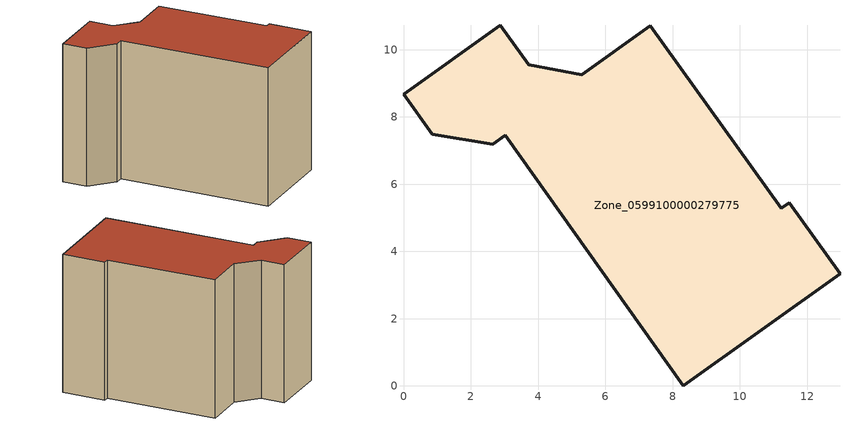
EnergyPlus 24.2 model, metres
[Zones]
Zone_0599100000279775
 floor ground (C_G): 3.72,9.55 5.3,9.25 7.34,10.71 11.23,5.28 11.47,5.45 12.98,3.33 8.32,0 3.03,7.46 2.65,7.19 0.85,7.48 0,8.67 2.88,10.73 z0
 wall outside (C_F): 3.03,7.46 8.32,0 12.98,3.33 11.47,5.45 11.23,5.28 7.34,10.71 5.3,9.25 3.72,9.55 2.88,10.73 0,8.67 0.85,7.48 2.65,7.19 3.03,7.46 z0:8.43
 roof outside (C_R): 0,8.67 0.85,7.48 2.65,7.19 3.03,7.46 8.32,0 12.98,3.33 11.47,5.45 11.23,5.28 7.34,10.71 5.3,9.25 3.72,9.55 2.88,10.73 z8.43
[BUILDING]
Pand.0599100000279775: North Axis=0; Terrain=City; Loads Convergence Tolerance Value=0.04; Temperature Convergence Tolerance Value=0.4; Solar Distribution=FullExterior; Maximum Number of Warmup Days=25; Minimum Number of Warmup Days=1
[Site:Location]
Rotterdam.The.Hague.AP_ZH_NLD Design_Conditions: Latitude=51.96; Longitude=4.45; Time Zone=1; Elevation=-4.5
[SITE:GROUNDTEMPERATURE:BUILDINGSURFACE]
18, 18, 18, 18, 18, 18, 18, 18, 18, 18, 18, 18
[MATERIAL] Thermal Absorptance=0.9; Solar Absorptance=0.7; Visible Absorptance=0.7
Name | Roughness | Thickness | Conductivity | Density | Specific Heat
G.TI.1975-1991 | MediumSmooth | 0.15 | 0.288461 | 540 | 1210
F.TI.1975-1991 | Rough | 0.3 | 0.230769 | 1920 | 840
R.TI.1975-1991 | MediumRough | 0.2 | 0.153846 | 1500 | 1000
[CONSTRUCTION]
C_G: G.TI.1975-1991
C_F: F.TI.1975-1991
C_R: R.TI.1975-1991
[ZONE]
Zone_0599100000279775: Type=1; Multiplier=1; Ceiling Height=Autocalculate; Volume=Autocalculate; Floor Area=autocalculate; Part of Total Floor Area=Yes
[ZONEINFILTRATION:DESIGNFLOWRATE]
Infil_Zone_0599100000279775: Zone or ZoneList or Space or SpaceList=Zone_0599100000279775; Schedule=AlwaysOn; Design Flow Rate Calculation Method=Flow/Area; Flow Rate per Floor Area=0.003; Constant Term Coefficient=1; Temperature Term Coefficient=0; Velocity Term Coefficient=0; Velocity Squared Term Coefficient=0
[HVACTEMPLATE:ZONE:IDEALLOADSAIRSYSTEM]
Zone_0599100000279775: Maximum Heating Supply Air Temperature=50; Minimum Cooling Supply Air Temperature=13; Maximum Heating Supply Air Humidity Ratio=0.0156; Minimum Cooling Supply Air Humidity Ratio=0.0077; Heating Limit=NoLimit; Cooling Limit=NoLimit; Dehumidification Control Type=ConstantSensibleHeatRatio; Cooling Sensible Heat Ratio=0.7; Dehumidification Setpoint=60; Humidification Control Type=None; Humidification Setpoint=30; Outdoor Air Method=None; Outdoor Air Flow Rate per Person=0.00944; Outdoor Air Flow Rate per Zone Floor Area=0; Outdoor Air Flow Rate per Zone=0; Demand Controlled Ventilation Type=None; Outdoor Air Economizer Type=NoEconomizer; Heat Recovery Type=None; Sensible Heat Recovery Effectiveness=0.7; Latent Heat Recovery Effectiveness=0.65
[ZONECONTROL:THERMOSTAT]
ThermostatControl_Zone_0599100000279775: Zone or ZoneList=Zone_0599100000279775; Control Type Schedule=DualSetpointControlType; Control 1=Thermostat_Zone_0599100000279775; Temperature Difference Between Cutout And Setpoint=0
[THERMOSTATSETPOINT:DUALSETPOINT]
Thermostat_Zone_0599100000279775: Heating Setpoint Temperature Schedule=HeatingSetpoint_Zone_0599100000279775; Cooling Setpoint Temperature Schedule=CoolingSetpoint_Zone_0599100000279775
[SCHEDULE:COMPACT]
HeatingSetpoint_Zone_0599100000279775: Through: 12/31, For: AllDays, Until: 24:00, 21
CoolingSetpoint_Zone_0599100000279775: Through: 12/31, For: AllDays, Until: 24:00, 24
DualSetpointControlType: Through: 12/31, For: AllDays, Until: 24:00, 4
AlwaysOn: Through: 12/31, For: AllDays, Until: 24:00, 1
